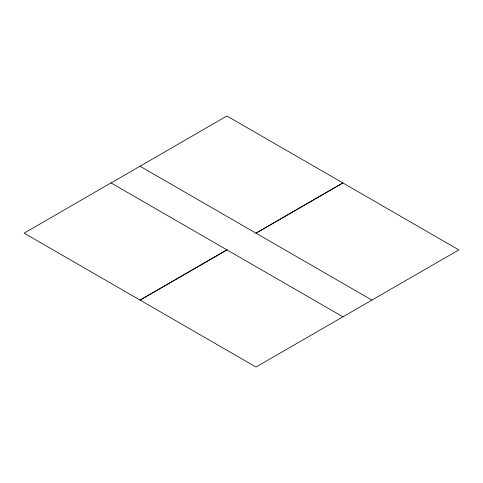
<?xml version="1.0" encoding="UTF-8"?>
<svg xmlns="http://www.w3.org/2000/svg" width="483" height="483" viewBox="0 0 483 483"><rect width="100%" height="100%" fill="white"/><g stroke="black" fill="none" stroke-linecap="round" stroke-linejoin="round"><path stroke-width="0.72" d="M111.09 182.972L226.895 115.98L458.85 249.898L255.99 367.02L24.15 233.168L110.975 182.906L342.93 316.824M226.895 249.832L140.07 300.094L227.01 249.898M342.815 182.906L255.99 233.168L342.93 182.972M140.07 166.243L371.91 300.094"/></g></svg>
